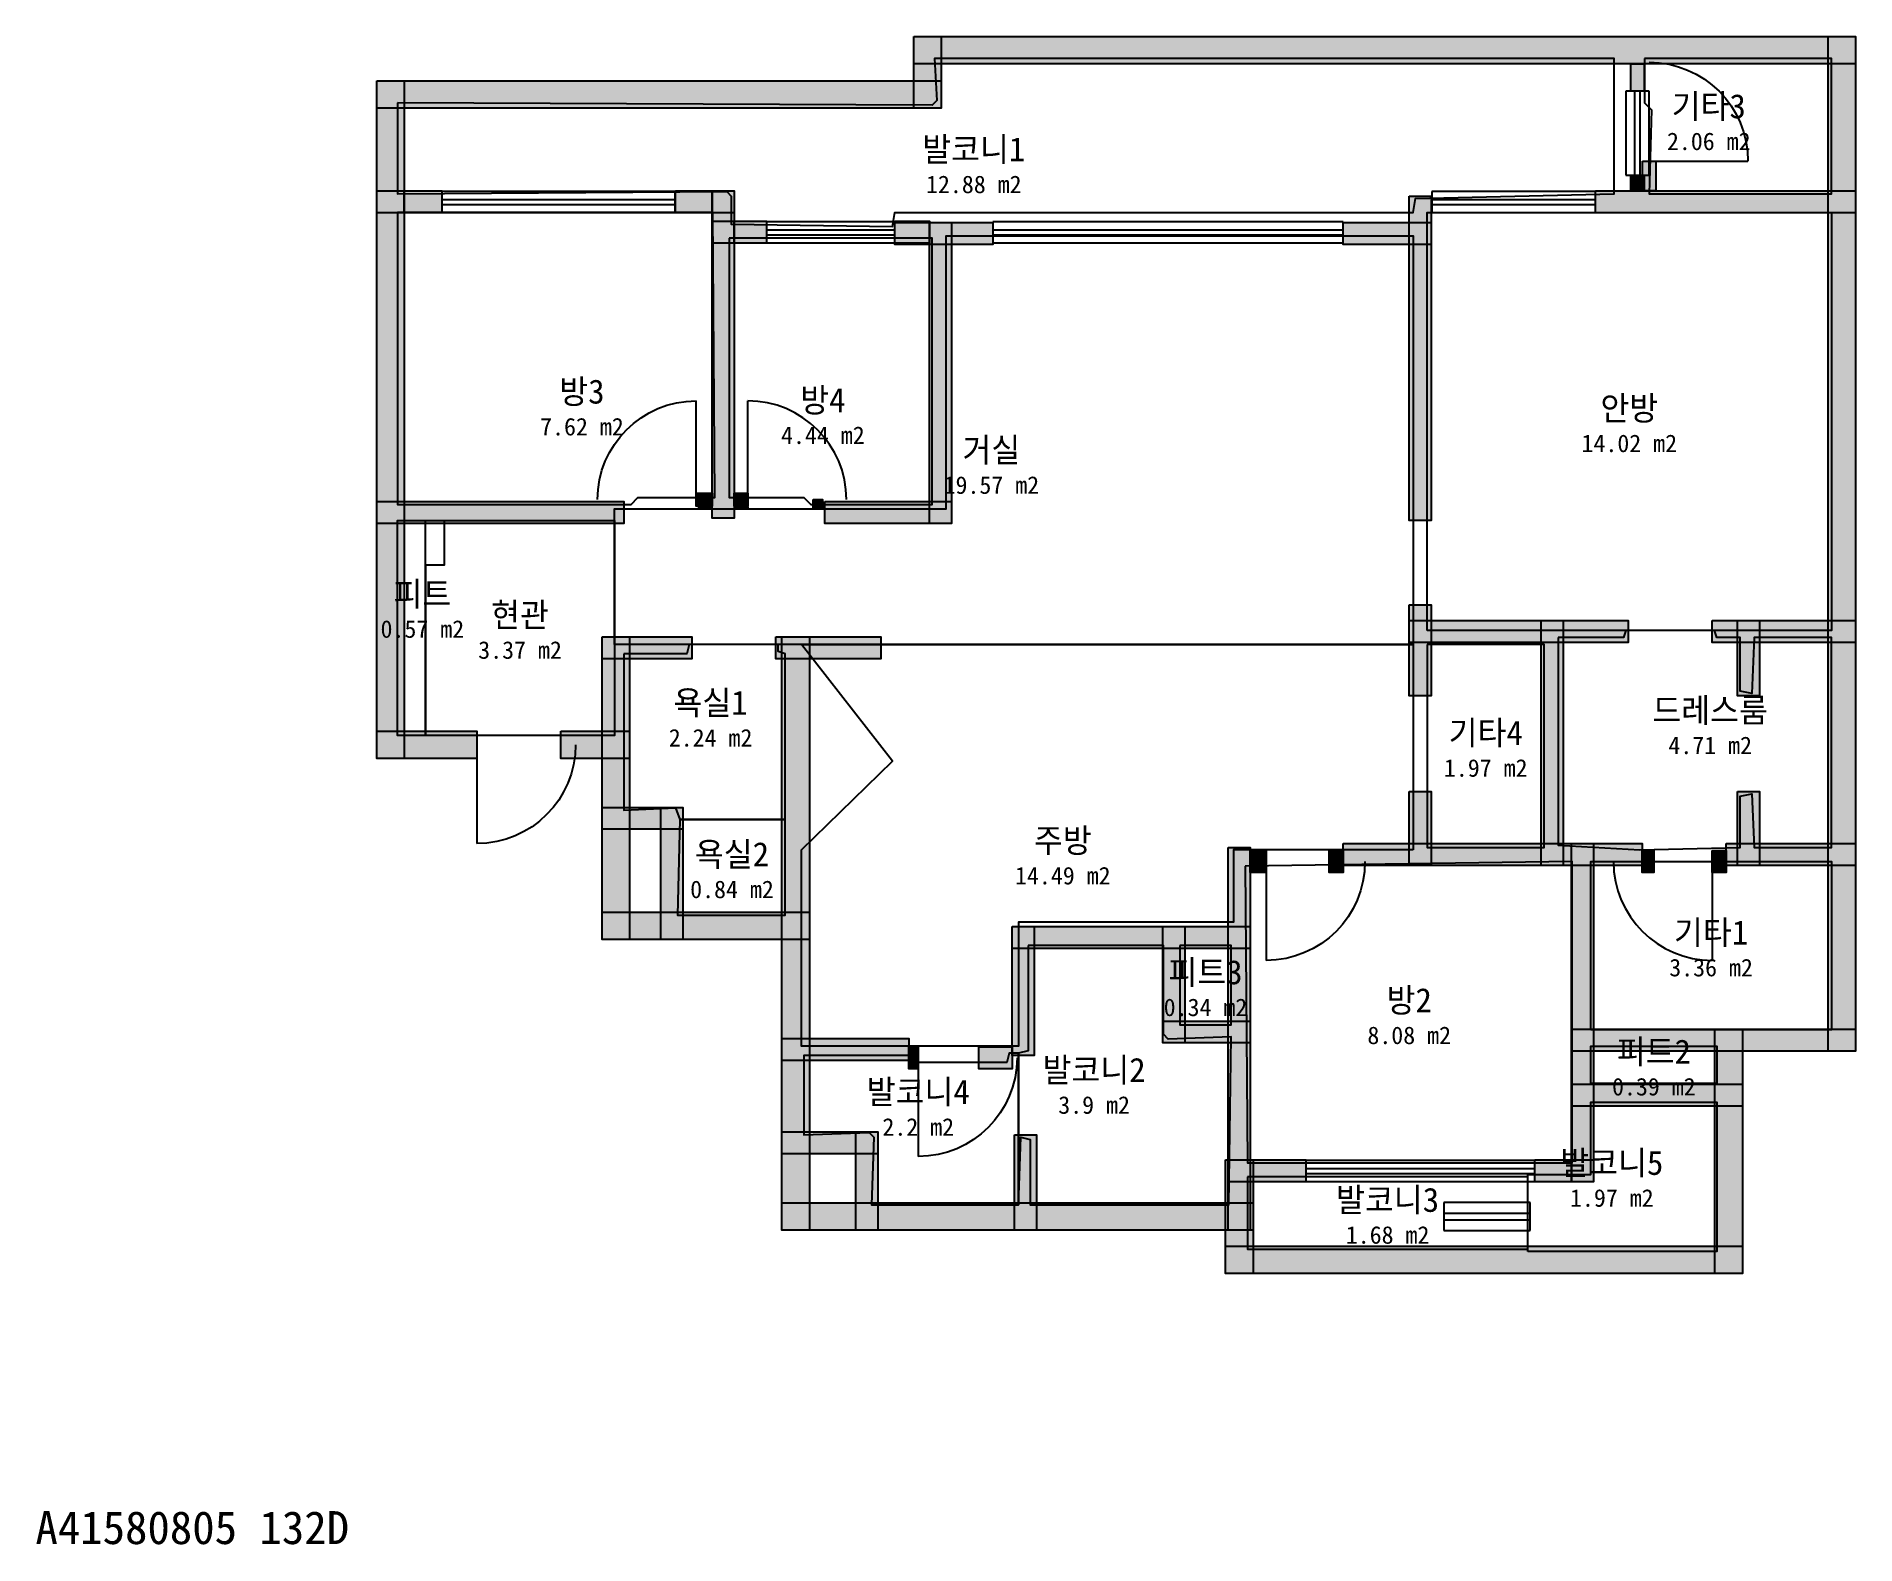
# Model space of a CAD drawing. Header units: millimetres. Extents: x 9 to 16583, y -905 to 12838.
import ezdxf
from ezdxf.enums import TextEntityAlignment as Align

# ---------------------------------------------------------------- set-up
doc = ezdxf.new("R2010")
doc.units = ezdxf.units.MM
for name, color, linetype in [('A-ANNO-TEXT', 7, 'Continuous'), ('A-AREA', 9, 'Continuous'), ('A-AREA-IDEN', 7, 'Continuous'), ('A-DOOR', 4, 'Continuous'), ('A-GLAZ', 5, 'Continuous'), ('A-WALL-EXTR', 7, 'Continuous'), ('A-WALL-PATT', 8, 'Continuous'), ('A-WALL-PRTN', 8, 'Continuous'), ('A-WALL-STRC', 7, 'Continuous')]:
    doc.layers.add(name, color=color, linetype=linetype)

# ---------------------------------------------------------------- blocks, each defined once
blk = doc.blocks.new('JJ-DOOR-SWING')
blk.add_line((0, 0), (0, 1000))
blk.add_arc((0, 0), 1000, 0, 90)
at = {"flags": 1}
for tag, p in [('WIDTH', (0, -150)), ('TYPE', (0, -250))]:
    blk.add_attdef(tag, p, '', height=80, dxfattribs=at)
blk = doc.blocks.new('JJ-WIN-DOUBLE')
for p, q in [((1000, 500), (0, 500)), ((0, 500), (0, -500)), ((1000, -500), (1000, 500)), ((0, 120), (1000, 120)), ((0, -120), (1000, -120)), ((0, -500), (1000, -500))]:
    blk.add_line(p, q)
at = {"flags": 1}
for tag, p in [('WIDTH', (0, -700)), ('TYPE', (0, -800))]:
    blk.add_attdef(tag, p, '', height=80, dxfattribs=at)

msp = doc.modelspace()

# ---------------------------------------------------------------- linework, layer by layer
at = {"layer": 'A-AREA'}
for points in [[(3298, 12234), (3298, 11404), (6298, 11426), (6340, 11383), (6340, 11128), (7809, 11106), (7830, 11234), (12553, 11234), (12574, 11362), (14383, 11404), (14383, 12638), (8191, 12638), (8213, 12255), (8170, 12213)], [(14660, 12638), (14660, 12234), (14723, 12170), (14702, 11404), (16362, 11404), (16362, 12638)], [(3298, 11234), (3298, 8574), (5426, 8574), (5489, 8638), (6191, 8638), (6170, 11234)], [(12681, 7426), (12681, 11234), (16362, 11234), (16362, 7426)], [(12553, 7298), (5277, 7298), (5277, 8532), (8298, 8532), (8298, 11021), (12553, 11021)], [(6319, 11000), (6319, 8638), (7000, 8638), (7064, 8574), (8170, 8574), (8170, 11000)], [(3553, 8021), (3553, 6468), (3298, 6468), (3298, 8426), (3723, 8426), (3723, 8021)], [(3553, 8426), (5277, 8426), (5277, 6468), (3553, 6468)], [(5362, 7213), (5362, 5787), (5830, 5809), (5872, 5702), (6830, 5702), (6830, 7213), (6766, 7234), (6766, 7298), (5957, 7298), (5936, 7213)], [(12553, 5426), (10915, 5426), (10915, 4766), (8957, 4766), (8957, 3638), (6979, 3638), (6979, 5426), (7809, 6234), (6979, 7298), (12553, 7298)], [(12681, 7298), (12681, 5447), (13745, 5447), (13745, 7298)], [(13872, 7362), (13872, 5468), (14617, 5426), (15532, 5447), (15532, 5915), (15638, 5936), (15660, 5447), (16362, 5447), (16362, 7362), (15660, 7362), (15638, 6851), (15532, 6872), (15532, 7362), (15319, 7362), (15298, 7426), (14489, 7426), (14468, 7362)], [(5872, 5702), (5851, 4830), (6830, 4830), (6830, 5702)], [(11021, 5277), (11043, 2574), (14000, 2574), (14000, 5319)], [(14170, 3787), (14170, 5319), (16362, 5319), (16362, 3787)], [(9043, 4553), (9043, 3596), (8957, 3574), (8957, 2191), (8979, 2809), (9064, 2787), (9064, 2191), (10872, 2191), (10894, 3723), (10319, 3702), (10277, 3745), (10277, 4553)], [(10426, 4553), (10426, 3830), (10894, 3830), (10894, 4553)], [(8957, 3574), (8872, 3574), (8851, 3489), (8000, 3489), (7979, 3553), (7000, 3553), (7000, 2830), (7596, 2851), (7638, 2809), (7617, 2191), (8957, 2191)], [(14170, 3298), (14170, 3638), (15319, 3638), (15319, 3298)], [(13596, 1766), (13596, 2468), (14170, 2468), (14170, 3128), (15319, 3128), (15319, 1766)], [(11043, 2447), (11043, 1787), (13596, 1787), (13596, 2447)]]:
    msp.add_lwpolyline(points, close=True, dxfattribs=at)
at = {"layer": 'A-WALL-EXTR'}
for points in [[(8002, 12838), (16583, 12838), (16583, 12588), (8002, 12588)], [(8003, 12838), (8253, 12838), (8253, 12183), (8003, 12183)], [(16332, 12838), (16582, 12838), (16582, 3591), (16332, 3591)], [(3109, 12434), (8253, 12434), (8253, 12184), (3109, 12184)], [(3109, 12434), (3359, 12434), (3359, 6257), (3109, 6257)], [(6043, 8553), (6149, 8553), (6149, 8532), (6043, 8532)], [(6383, 8553), (6489, 8553), (6489, 8532), (6383, 8532)], [(7085, 8617), (7170, 8617), (7170, 8532), (7085, 8532)], [(5162, 7366), (5412, 7366), (5412, 4609), (5162, 4609)], [(6801, 7366), (7051, 7366), (7051, 1960), (6801, 1960)], [(3109, 6508), (4021, 6508), (4021, 6258), (3109, 6258)], [(4787, 6508), (5413, 6508), (5413, 6258), (4787, 6258)], [(5162, 4859), (7051, 4859), (7051, 4609), (5162, 4609)], [(15301, 3791), (15551, 3791), (15551, 1566), (15301, 1566)], [(10843, 2600), (11093, 2600), (11093, 1566), (10843, 1566)], [(6800, 2210), (11094, 2210), (11094, 1960), (6800, 1960)], [(10843, 1816), (15551, 1816), (15551, 1566), (10843, 1566)]]:
    msp.add_lwpolyline(points, close=True, dxfattribs=at)
at = {"layer": 'A-WALL-PATT', "color": 8}
for points in [[(8002, 12838), (16583, 12838), (8002, 12588), (16583, 12588)], [(8003, 12838), (8253, 12838), (8003, 12183), (8253, 12183)], [(16332, 12838), (16582, 12838), (16332, 3591), (16582, 3591)], [(3109, 12434), (8253, 12434), (3109, 12184), (8253, 12184)], [(3109, 12434), (3359, 12434), (3109, 6257), (3359, 6257)], [(14536, 12587), (14656, 12587), (14536, 12340), (14656, 12340)], [(14642, 11702), (14762, 11702), (14642, 11430), (14762, 11430)], [(14536, 11574), (14656, 11574), (14536, 11430), (14656, 11430)], [(3109, 11430), (3702, 11430), (3109, 11230), (3702, 11230)], [(3360, 11430), (3702, 11430), (3360, 11230), (3702, 11230)], [(5830, 11430), (6366, 11430), (5830, 11230), (6366, 11230)], [(5830, 11430), (6166, 11430), (5830, 11230), (6166, 11230)], [(6166, 11430), (6366, 11430), (6166, 8447), (6366, 8447)], [(12517, 11383), (12717, 11383), (12517, 8426), (12717, 8426)], [(14213, 11430), (16583, 11430), (14213, 11230), (16583, 11230)], [(6166, 11153), (6660, 11153), (6166, 10953), (6660, 10953)], [(6366, 11153), (6660, 11153), (6366, 10953), (6660, 10953)], [(7830, 11153), (8145, 11153), (7830, 10953), (8145, 10953)], [(7830, 11143), (8723, 11143), (7830, 10943), (8723, 10943)], [(8145, 11143), (8345, 11143), (8145, 8400), (8345, 8400)], [(11915, 11143), (12717, 11143), (11915, 10943), (12717, 10943)], [(6021, 8677), (6166, 8677), (6021, 8557), (6166, 8557)], [(6366, 8677), (6489, 8677), (6366, 8557), (6489, 8557)], [(3109, 8600), (5362, 8600), (3109, 8400), (5362, 8400)], [(6043, 8553), (6043, 8532), (6149, 8532)], [(6149, 8532), (6149, 8553), (6043, 8553)], [(6383, 8553), (6383, 8532), (6489, 8532)], [(6489, 8532), (6489, 8553), (6383, 8553)], [(7085, 8617), (7085, 8532), (7170, 8532)], [(7170, 8532), (7170, 8617), (7085, 8617)], [(7191, 8600), (8345, 8600), (7191, 8400), (8345, 8400)], [(12517, 7660), (12717, 7660), (12517, 6830), (12717, 6830)], [(12517, 7515), (14511, 7515), (12517, 7315), (14511, 7315)], [(13719, 7515), (13919, 7515), (13719, 5283), (13919, 5283)], [(15277, 7515), (16583, 7515), (15277, 7315), (16583, 7315)], [(15506, 7515), (15706, 7515), (15506, 6830), (15706, 6830)], [(5162, 7366), (5979, 7366), (5162, 7166), (5979, 7166)], [(5162, 7366), (5412, 7366), (5162, 4609), (5412, 4609)], [(6745, 7366), (7702, 7366), (6745, 7166), (7702, 7166)], [(6801, 7366), (7051, 7366), (6801, 1960), (7051, 1960)], [(3109, 6508), (4021, 6508), (3109, 6258), (4021, 6258)], [(4787, 6508), (5413, 6508), (4787, 6258), (5413, 6258)], [(5162, 5813), (5898, 5813), (5162, 5613), (5898, 5613)], [(5698, 5813), (5898, 5813), (5698, 4609), (5898, 4609)], [(12517, 5957), (12717, 5957), (12517, 5283), (12717, 5283)], [(15506, 5957), (15706, 5957), (15506, 5283), (15706, 5283)], [(11915, 5483), (14638, 5483), (11915, 5283), (14638, 5283)], [(13996, 5483), (14196, 5483), (13996, 2400), (14196, 2400)], [(15404, 5483), (16583, 5483), (15404, 5283), (16583, 5283)], [(10868, 5447), (11068, 5447), (10868, 1960), (11068, 1960)], [(11068, 5419), (11213, 5419), (11068, 5219), (11213, 5219)], [(11787, 5419), (11915, 5419), (11787, 5219), (11915, 5219)], [(14638, 5419), (14745, 5419), (14638, 5219), (14745, 5219)], [(15277, 5419), (15404, 5419), (15277, 5219), (15404, 5219)], [(5162, 4859), (7051, 4859), (5162, 4609), (7051, 4609)], [(8900, 4728), (11068, 4728), (8900, 4528), (11068, 4528)], [(8900, 4728), (9100, 4728), (8900, 3553), (9100, 3553)], [(10272, 4728), (10472, 4728), (10272, 3666), (10472, 3666)], [(10272, 3866), (11068, 3866), (10272, 3666), (11068, 3666)], [(6800, 3706), (7957, 3706), (6800, 3506), (7957, 3506)], [(13996, 3791), (16583, 3791), (13996, 3591), (16583, 3591)], [(15301, 3791), (15551, 3791), (15301, 1566), (15551, 1566)], [(7957, 3632), (8043, 3632), (7957, 3432), (8043, 3432)], [(8596, 3632), (8900, 3632), (8596, 3432), (8900, 3432)], [(13996, 3291), (15551, 3291), (13996, 3091), (15551, 3091)], [(6800, 2855), (7674, 2855), (6800, 2655), (7674, 2655)], [(7474, 2855), (7674, 2855), (7474, 1960), (7674, 1960)], [(8921, 2830), (9121, 2830), (8921, 1960), (9121, 1960)], [(10843, 2600), (11093, 2600), (10843, 1566), (11093, 1566)], [(10868, 2600), (11574, 2600), (10868, 2400), (11574, 2400)], [(13660, 2600), (14196, 2600), (13660, 2400), (14196, 2400)], [(13660, 2600), (13996, 2600), (13660, 2400), (13996, 2400)], [(6800, 2210), (11094, 2210), (6800, 1960), (11094, 1960)], [(10843, 1816), (15551, 1816), (10843, 1566), (15551, 1566)]]:
    msp.add_solid(points, dxfattribs=at)
at = {"layer": 'A-WALL-PRTN'}
for points in [[(14536, 12587), (14656, 12587), (14656, 12340), (14536, 12340)], [(14642, 11702), (14762, 11702), (14762, 11430), (14642, 11430)], [(14536, 11574), (14656, 11574), (14656, 11430), (14536, 11430)], [(6021, 8677), (6166, 8677), (6166, 8557), (6021, 8557)], [(6366, 8677), (6489, 8677), (6489, 8557), (6366, 8557)]]:
    msp.add_lwpolyline(points, close=True, dxfattribs=at)
at = {"layer": 'A-WALL-STRC'}
for points in [[(3109, 11430), (3702, 11430), (3702, 11230), (3109, 11230)], [(3360, 11430), (3702, 11430), (3702, 11230), (3360, 11230)], [(5830, 11430), (6366, 11430), (6366, 11230), (5830, 11230)], [(5830, 11430), (6166, 11430), (6166, 11230), (5830, 11230)], [(6166, 11430), (6366, 11430), (6366, 8447), (6166, 8447)], [(12517, 11383), (12717, 11383), (12717, 8426), (12517, 8426)], [(14213, 11430), (16583, 11430), (16583, 11230), (14213, 11230)], [(6166, 11153), (6660, 11153), (6660, 10953), (6166, 10953)], [(6366, 11153), (6660, 11153), (6660, 10953), (6366, 10953)], [(7830, 11153), (8145, 11153), (8145, 10953), (7830, 10953)], [(7830, 11143), (8723, 11143), (8723, 10943), (7830, 10943)], [(8145, 11143), (8345, 11143), (8345, 8400), (8145, 8400)], [(11915, 11143), (12717, 11143), (12717, 10943), (11915, 10943)], [(3109, 8600), (5362, 8600), (5362, 8400), (3109, 8400)], [(7191, 8600), (8345, 8600), (8345, 8400), (7191, 8400)], [(12517, 7660), (12717, 7660), (12717, 6830), (12517, 6830)], [(12517, 7515), (14511, 7515), (14511, 7315), (12517, 7315)], [(13719, 7515), (13919, 7515), (13919, 5283), (13719, 5283)], [(15277, 7515), (16583, 7515), (16583, 7315), (15277, 7315)], [(15506, 7515), (15706, 7515), (15706, 6830), (15506, 6830)], [(5162, 7366), (5979, 7366), (5979, 7166), (5162, 7166)], [(6745, 7366), (7702, 7366), (7702, 7166), (6745, 7166)], [(5162, 5813), (5898, 5813), (5898, 5613), (5162, 5613)], [(5698, 5813), (5898, 5813), (5898, 4609), (5698, 4609)], [(12517, 5957), (12717, 5957), (12717, 5283), (12517, 5283)], [(15506, 5957), (15706, 5957), (15706, 5283), (15506, 5283)], [(11915, 5483), (14638, 5483), (14638, 5283), (11915, 5283)], [(13996, 5483), (14196, 5483), (14196, 2400), (13996, 2400)], [(15404, 5483), (16583, 5483), (16583, 5283), (15404, 5283)], [(10868, 5447), (11068, 5447), (11068, 1960), (10868, 1960)], [(11068, 5419), (11213, 5419), (11213, 5219), (11068, 5219)], [(11787, 5419), (11915, 5419), (11915, 5219), (11787, 5219)], [(14638, 5419), (14745, 5419), (14745, 5219), (14638, 5219)], [(15277, 5419), (15404, 5419), (15404, 5219), (15277, 5219)], [(8900, 4728), (11068, 4728), (11068, 4528), (8900, 4528)], [(8900, 4728), (9100, 4728), (9100, 3553), (8900, 3553)], [(10272, 4728), (10472, 4728), (10472, 3666), (10272, 3666)], [(10272, 3866), (11068, 3866), (11068, 3666), (10272, 3666)], [(6800, 3706), (7957, 3706), (7957, 3506), (6800, 3506)], [(13996, 3791), (16583, 3791), (16583, 3591), (13996, 3591)], [(7957, 3632), (8043, 3632), (8043, 3432), (7957, 3432)], [(8596, 3632), (8900, 3632), (8900, 3432), (8596, 3432)], [(13996, 3291), (15551, 3291), (15551, 3091), (13996, 3091)], [(6800, 2855), (7674, 2855), (7674, 2655), (6800, 2655)], [(7474, 2855), (7674, 2855), (7674, 1960), (7474, 1960)], [(8921, 2830), (9121, 2830), (9121, 1960), (8921, 1960)], [(10868, 2600), (11574, 2600), (11574, 2400), (10868, 2400)], [(13660, 2600), (14196, 2600), (14196, 2400), (13660, 2400)], [(13660, 2600), (13996, 2600), (13996, 2400), (13660, 2400)]]:
    msp.add_lwpolyline(points, close=True, dxfattribs=at)

# ---------------------------------------------------------------- block references
at = {"layer": 'A-DOOR', "xscale": 0.9}
for p, yscale, rotation in [((14702, 11702), -0.9, 90), ((6021, 8617), -0.9, 180), ((15277, 5319), 0.9, 180)]:
    msp.add_blockref('JJ-DOOR-SWING', p, dxfattribs=dict(at, yscale=yscale, rotation=rotation))
for p, yscale in [((6489, 8617), 0.9), ((4021, 6383), -0.9), ((11213, 5319), -0.9), ((8043, 3532), -0.9)]:
    msp.add_blockref('JJ-DOOR-SWING', p, dxfattribs=dict(at, yscale=yscale))
at = {"layer": 'A-GLAZ', "xscale": 0.7659574468085121, "yscale": 0.2127659574468085, "rotation": 90}
msp.add_blockref('JJ-WIN-DOUBLE', (14596, 11574), dxfattribs=at)
at = {"layer": 'A-GLAZ'}
for p, xscale, yscale in [((3702, 11330), 2.127659574468085, 0.1914893617021277), ((12723, 11330), 1.48936170212766, 0.1914893617021277), ((6660, 11053), 1.170212765957446, 0.1914893617021277), ((8723, 11053), 3.191489361702128, 0.1914893617021277), ((11574, 2500), 2.085106382978724, 0.1914893617021277), ((12830, 2085), 0.7872340425531911, 0.2553191489361702)]:
    msp.add_blockref('JJ-WIN-DOUBLE', p, dxfattribs=dict(at, xscale=xscale, yscale=yscale))

# ---------------------------------------------------------------- texts
at = {"layer": 'A-ANNO-TEXT'}
msp.add_text('A41580805 132D', height=300, dxfattribs=at).set_placement((0, -900))
at = {"layer": 'A-AREA-IDEN'}
for s, height, p in [('기타3', 220, (15245, 12202)), ('발코니1', 220, (8549, 11810)), ('2.06 m2', 160, (15245, 11882)), ('12.88 m2', 160, (8549, 11490)), ('방3', 220, (4979, 9602)), ('방4', 220, (7174, 9524)), ('안방', 220, (14521, 9450)), ('7.62 m2', 160, (4979, 9282)), ('4.44 m2', 160, (7174, 9204)), ('거실', 220, (8709, 9070)), ('14.02 m2', 160, (14521, 9130)), ('19.57 m2', 160, (8709, 8750)), ('피트', 220, (3525, 7758)), ('현관', 220, (4415, 7567)), ('0.57 m2', 160, (3525, 7438)), ('3.37 m2', 160, (4415, 7247)), ('욕실1', 220, (6151, 6767)), ('드레스룸', 220, (15258, 6698)), ('기타4', 220, (13213, 6492)), ('2.24 m2', 160, (6151, 6447)), ('4.71 m2', 160, (15258, 6378)), ('1.97 m2', 160, (13213, 6172)), ('주방', 220, (9360, 5511)), ('욕실2', 220, (6346, 5386)), ('0.84 m2', 160, (6346, 5066)), ('14.49 m2', 160, (9360, 5191)), ('기타1', 220, (15266, 4673)), ('피트3', 220, (10660, 4311)), ('3.36 m2', 160, (15266, 4353)), ('방2', 220, (12516, 4056)), ('0.34 m2', 160, (10660, 3991)), ('8.08 m2', 160, (12516, 3736)), ('피트2', 220, (14745, 3588)), ('발코니2', 220, (9645, 3421)), ('발코니4', 220, (8043, 3221)), ('0.39 m2', 160, (14745, 3268)), ('3.9 m2', 160, (9645, 3101)), ('2.2 m2', 160, (8043, 2901)), ('발코니5', 220, (14362, 2574)), ('발코니3', 220, (12319, 2237)), ('1.97 m2', 160, (14362, 2254)), ('1.68 m2', 160, (12319, 1917))]:
    msp.add_text(s, height=height, dxfattribs=at).set_placement(p, align=Align.MIDDLE_CENTER)

doc.saveas('drawing.dxf')
